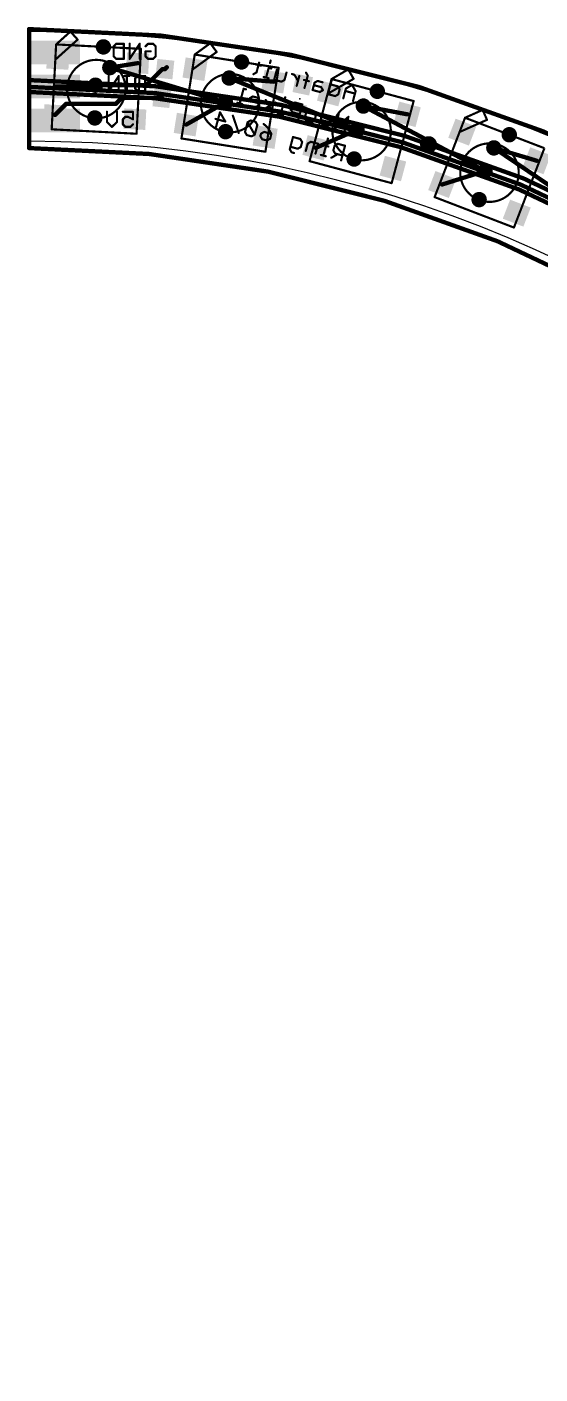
# Model space of a CAD drawing. Extents: x -0.1 to 79.1, y -0.1 to 79.1.
# Drawn here: x -0.1 to 30.1, y -0.1 to 79.1 of the extents above; entities that cross this region are included whole.
import ezdxf

# ---------------------------------------------------------------- set-up
doc = ezdxf.new("R2010")
doc.units = 0
for name, color, linetype in [('1', 12, 'CONTINUOUS'), ('16', 132, 'CONTINUOUS'), ('18', 110, 'CONTINUOUS'), ('20', 53, 'CONTINUOUS'), ('21', 40, 'CONTINUOUS'), ('22', 6, 'CONTINUOUS'), ('23', 53, 'CONTINUOUS'), ('24', 53, 'CONTINUOUS')]:
    doc.layers.add(name, color=color, linetype=linetype)

# ---------------------------------------------------------------- blocks, each defined once
blk = doc.blocks.new('RECT')
blk.add_solid([(-0.5, -0.5), (0.5, -0.5), (-0.5, 0.5), (0.5, 0.5)])
blk = doc.blocks.new('PIE')
at = {"const_width": 0.5}
blk.add_lwpolyline([(0, -0.25, 1), (0, 0.25, 1), (0, -0.25)], format="xyb", dxfattribs=at)
blk = doc.blocks.new('ROUNDV')
at = {"const_width": 0.5}
blk.add_lwpolyline([(0, -0.25, 1), (0, 0.25, 1), (0, -0.25)], format="xyb", dxfattribs=at)

msp = doc.modelspace()

# ---------------------------------------------------------------- linework, layer by layer
at = {"layer": '1', "const_width": 0.254}
for points in [[(0, 72), (0, 79)], [(6.3884, 76.9958), (4.7492, 76.7334)], [(8.1, 76.7565), (7.9888, 76.6453)], [(6.9, 75.7), (7.8453, 76.6453)], [(7.8453, 76.6453), (7.9888, 76.6453)], [(14.4017, 75.9063), (11.7704, 76.12)], [(0, 72), (0, 75.6)], [(3.9, 75.7), (6.9, 75.7)], [(1.5221, 73.9463), (2.1758, 74.6)], [(2.1758, 74.6), (5.1, 74.6)], [(5.1, 74.6), (5.4547, 74.9547)], [(5.4547, 74.9547), (7.8112, 74.9547)], [(11.5488, 74.687), (9.2433, 73.3821)], [(22.2571, 73.9851), (19.6626, 74.4727)], [(19.2925, 73.0707), (16.8632, 72.014)], [(29.8688, 71.2533), (27.3394, 72.0094)], [(26.8248, 70.6538), (24.2983, 69.8568)]]:
    msp.add_lwpolyline(points, dxfattribs=at)
at = {"layer": '1'}
for points, const_width in [([(0.0635, 79, 1), (-0.0635, 79)], 0.127), ([(79, 0, 0.4142), (0, 79)], 0.254), ([(0, 79.0635, 1), (0, 78.9365)], 0.127), ([(6.3984, 76.9331, 1), (6.3784, 77.0585)], 0.127), ([(8.1449, 76.7116, 1), (8.0551, 76.8014)], 0.127), ([(4.7392, 76.7961, 1), (4.7592, 76.6707)], 0.127), ([(7.8453, 76.7088, 1), (7.8453, 76.5818)], 0.127), ([(7.8902, 76.6004, 1), (7.8004, 76.6902)], 0.127), ([(7.9439, 76.6902, 1), (8.0337, 76.6004)], 0.127), ([(7.9888, 76.5818, 1), (7.9888, 76.7088)], 0.127), ([(11.7755, 76.1833, 1), (11.7653, 76.0567)], 0.127), ([(0.0635, 75.6, 1), (-0.0635, 75.6)], 0.127), ([(75.6, 0, 0.4142), (0, 75.6)], 0.254), ([(0, 75.6635, 1), (0, 75.5365)], 0.127), ([(3.9, 75.7635, 1), (3.9, 75.6365)], 0.127), ([(6.8551, 75.7449, 1), (6.9449, 75.6551)], 0.127), ([(6.9, 75.6365, 1), (6.9, 75.7635)], 0.127), ([(14.3965, 75.843, 1), (14.4068, 75.9696)], 0.127), ([(2.1758, 74.6635, 1), (2.1758, 74.5365)], 0.127), ([(2.2207, 74.5551, 1), (2.1309, 74.6449)], 0.127), ([(5.0551, 74.6449, 1), (5.1449, 74.5551)], 0.127), ([(5.1, 74.5365, 1), (5.1, 74.6635)], 0.127), ([(5.4547, 75.0182, 1), (5.4547, 74.8912)], 0.127), ([(5.4996, 74.9098, 1), (5.4098, 74.9996)], 0.127), ([(7.8112, 74.8912, 1), (7.8112, 75.0182)], 0.127), ([(11.5801, 74.6318, 1), (11.5175, 74.7423)], 0.127), ([(19.6744, 74.5351, 1), (19.6509, 74.4103)], 0.127), ([(1.4772, 73.9912, 1), (1.567, 73.9014)], 0.127), ([(22.2454, 73.9227, 1), (22.2689, 74.0475)], 0.127), ([(9.212, 73.4374, 1), (9.2746, 73.3269)], 0.127), ([(19.3178, 73.0125, 1), (19.2671, 73.1289)], 0.127), ([(72, 0, 0.4142), (0, 72)], 0.254), ([(0, 72.0635, 1), (0, 71.9365)], 0.127), ([(72, 0, 0.4142), (0, 72)], 0.254), ([(0, 72.0635, 1), (0, 71.9365)], 0.127), ([(16.8379, 72.0722, 1), (16.8885, 71.9557)], 0.127), ([(27.3576, 72.0702, 1), (27.3212, 71.9486)], 0.127), ([(-0.0635, 72, 1), (0.0635, 72)], 0.127), ([(-0.0635, 72, 1), (0.0635, 72)], 0.127), ([(29.8506, 71.1924, 1), (29.8869, 71.3141)], 0.127), ([(26.8439, 70.5933, 1), (26.8057, 70.7144)], 0.127), ([(24.2792, 69.9173, 1), (24.3174, 69.7962)], 0.127)]:
    msp.add_lwpolyline(points, format="xyb", dxfattribs=dict(at, const_width=const_width))
at = {"layer": '16'}
for points, const_width in [([(79, 0, 0.4142), (0, 79)], 0.254), ([(0, 79.0635, 1), (0, 78.9365)], 0.127), ([(0.0635, 79, 1), (-0.0635, 79)], 0.127), ([(76, 0, 0.4142), (0, 76)], 0.254), ([(0, 76.0635, 1), (0, 75.9365)], 0.127), ([(4.7675, 76.7942, 1), (4.7309, 76.6725)], 0.127), ([(11.7943, 76.1789, 1), (11.7465, 76.0612)], 0.127), ([(-0.0635, 76, 1), (0.0635, 76)], 0.127), ([(0.0635, 75.3, 1), (-0.0635, 75.3)], 0.127), ([(75.3, 0, 0.4142), (0, 75.3)], 0.254), ([(0, 75.3635, 1), (0, 75.2365)], 0.127), ([(1.5, 75.6885, 1), (1.5, 75.5615)], 0.127), ([(3.2278, 75.6884, 1), (3.2222, 75.5616)], 0.127), ([(3.225, 75.5615, 1), (3.225, 75.6885)], 0.127), ([(3.7551, 75.6449, 1), (3.8449, 75.5551)], 0.127), ([(3.7972, 75.5366, 1), (3.8028, 75.6634)], 0.127), ([(3.9449, 75.6551, 1), (3.8551, 75.7449)], 0.127), ([(11.5305, 74.6262, 1), (11.5671, 74.7478)], 0.127), ([(19.6925, 74.5287, 1), (19.6327, 74.4166)], 0.127), ([(19.2686, 73.0119, 1), (19.3163, 73.1296)], 0.127), ([(72, 0, 0.4142), (0, 72)], 0.254), ([(0, 72.0635, 1), (0, 71.9365)], 0.127), ([(27.375, 72.062, 1), (27.3039, 71.9568)], 0.127), ([(-0.0635, 72, 1), (0.0635, 72)], 0.127), ([(26.7949, 70.5978, 1), (26.8546, 70.7098)], 0.127)]:
    msp.add_lwpolyline(points, format="xyb", dxfattribs=dict(at, const_width=const_width))
at = {"layer": '16', "const_width": 0.254}
for points in [[(0, 79), (0, 76)], [(4.7492, 76.7334), (11.5488, 74.687)], [(11.7704, 76.12), (19.2925, 73.0707)], [(0, 72), (0, 75.3)], [(1.5, 75.625), (3.225, 75.625)], [(3.225, 75.625), (3.8, 75.6)], [(3.8, 75.6), (3.9, 75.7)], [(19.6626, 74.4727), (26.8248, 70.6538)], [(27.3394, 72.0094), (34.0631, 67.4628)]]:
    msp.add_lwpolyline(points, dxfattribs=at)
at = {"layer": '20'}
msp.add_line((0, 78.85), (0, 72.4), dxfattribs=at)
for radius in [78.85, 72.4]:
    msp.add_arc((0, 0), radius, 0, 90, dxfattribs=at)
at = {"layer": '21', "const_width": 0.127}
for points in [[(2.4303, 78.8555), (1.5895, 78.0985)], [(2.8561, 78.3826), (2.4303, 78.8555)], [(1.5424, 77.1997), (1.5895, 78.0985)], [(1.5424, 77.1997), (2.4883, 78.0514)], [(1.5895, 78.0985), (2.4883, 78.0514)], [(2.4883, 78.0514), (2.8561, 78.3826)], [(2.4883, 78.0514), (6.5827, 77.8368)], [(6.5827, 77.8368), (6.321, 72.8437)], [(10.6596, 78.1695), (9.7443, 77.5045)], [(10.6333, 77.3637), (11.0337, 77.6547)], [(11.0337, 77.6547), (10.6596, 78.1695)], [(1.3279, 73.1053), (1.5424, 77.1997)], [(9.6036, 76.6156), (9.7443, 77.5045)], [(9.6036, 76.6156), (10.6333, 77.3637)], [(9.7443, 77.5045), (10.6333, 77.3637)], [(10.6333, 77.3637), (14.6828, 76.7223)], [(8.9622, 72.5661), (9.6036, 76.6156)], [(14.6828, 76.7223), (13.9006, 71.7839)], [(17.5595, 75.192), (17.7924, 76.0614)], [(18.7722, 76.6271), (17.7924, 76.0614)], [(17.7924, 76.0614), (18.6617, 75.8284)], [(18.6617, 75.8284), (19.0904, 76.0759)], [(19.0904, 76.0759), (18.7722, 76.6271)], [(17.5595, 75.192), (18.6617, 75.8284)], [(18.6617, 75.8284), (22.622, 74.7673)], [(16.4983, 71.2317), (17.5595, 75.192)], [(22.622, 74.7673), (21.3279, 69.9376)], [(25.323, 72.9447), (25.6455, 73.7849)], [(26.6791, 74.2451), (25.6455, 73.7849)], [(25.6455, 73.7849), (26.4857, 73.4624)], [(26.4857, 73.4624), (26.9379, 73.6637)], [(26.9379, 73.6637), (26.6791, 74.2451)], [(6.321, 72.8437), (1.3279, 73.1053)], [(23.8537, 69.117), (25.323, 72.9447)], [(25.323, 72.9447), (26.4857, 73.4624)], [(26.4857, 73.4624), (30.3134, 71.993)], [(13.9006, 71.7839), (8.9622, 72.5661)], [(30.3134, 71.993), (28.5216, 67.3251)], [(21.3279, 69.9376), (16.4983, 71.2317)], [(28.5216, 67.3251), (23.8537, 69.117)]]:
    msp.add_lwpolyline(points, dxfattribs=at)
at = {"layer": '21'}
for points, const_width in [([(2.4539, 78.8768, 1), (2.4067, 78.8343)], 0.0635), ([(2.4516, 78.8319, 1), (2.4091, 78.8791)], 0.0635), ([(1.5683, 78.1221, 1), (1.6108, 78.0749)], 0.0635), ([(1.6212, 78.0968, 1), (1.5578, 78.1002)], 0.0635), ([(1.5912, 78.1302, 1), (1.5879, 78.0668)], 0.0635), ([(2.49, 78.0831, 1), (2.4866, 78.0197)], 0.0635), ([(2.4671, 78.075, 1), (2.5095, 78.0278)], 0.0635), ([(2.5095, 78.0278, 1), (2.4671, 78.075)], 0.0635), ([(2.4866, 78.0197, 1), (2.49, 78.0831)], 0.0635), ([(2.8325, 78.3613, 1), (2.8797, 78.4038)], 0.0635), ([(2.8774, 78.359, 1), (2.8349, 78.4062)], 0.0635), ([(6.6144, 77.8352, 1), (6.551, 77.8385)], 0.0635), ([(6.581, 77.8051, 1), (6.5843, 77.8685)], 0.0635), ([(10.6853, 78.1882, 1), (10.634, 78.1508)], 0.0635), ([(10.6783, 78.1438, 1), (10.641, 78.1952)], 0.0635), ([(11.008, 77.636, 1), (11.0594, 77.6733)], 0.0635), ([(11.0524, 77.629, 1), (11.015, 77.6803)], 0.0635), ([(1.5212, 77.2233, 1), (1.5637, 77.1761)], 0.0635), ([(1.5107, 77.2014, 1), (1.5741, 77.1981)], 0.0635), ([(1.5741, 77.1981, 1), (1.5107, 77.2014)], 0.0635), ([(3.9553, 73.7506, 1), (3.9553, 77.1915, 1), (3.9553, 73.7506)], 0.127), ([(9.7493, 77.5359, 1), (9.7394, 77.4731)], 0.0635), ([(9.7257, 77.5302, 1), (9.763, 77.4788)], 0.0635), ([(9.7757, 77.4995, 1), (9.713, 77.5095)], 0.0635), ([(10.6146, 77.3894, 1), (10.6519, 77.338)], 0.0635), ([(10.6382, 77.3951, 1), (10.6283, 77.3324)], 0.0635), ([(10.6519, 77.338, 1), (10.6146, 77.3894)], 0.0635), ([(10.6283, 77.3324, 1), (10.6382, 77.3951)], 0.0635), ([(9.5849, 76.6413, 1), (9.6222, 76.5899)], 0.0635), ([(9.5722, 76.6206, 1), (9.6349, 76.6106)], 0.0635), ([(9.6349, 76.6106, 1), (9.5722, 76.6206)], 0.0635), ([(11.8225, 72.9237, 1), (11.8225, 76.3647, 1), (11.8225, 72.9237)], 0.127), ([(14.7141, 76.7174, 1), (14.6514, 76.7273)], 0.0635), ([(14.6778, 76.691, 1), (14.6878, 76.7537)], 0.0635), ([(17.8006, 76.092, 1), (17.7842, 76.0307)], 0.0635), ([(17.7765, 76.0889, 1), (17.8083, 76.0339)], 0.0635), ([(17.8231, 76.0532, 1), (17.7617, 76.0696)], 0.0635), ([(18.7997, 76.6429, 1), (18.7447, 76.6112)], 0.0635), ([(18.7881, 76.5996, 1), (18.7563, 76.6546)], 0.0635), ([(19.0629, 76.06, 1), (19.1179, 76.0918)], 0.0635), ([(19.1063, 76.0484, 1), (19.0745, 76.1034)], 0.0635), ([(18.6699, 75.8591, 1), (18.6535, 75.7978)], 0.0635), ([(18.6459, 75.8559, 1), (18.6776, 75.8009)], 0.0635), ([(18.6776, 75.8009, 1), (18.6459, 75.8559)], 0.0635), ([(18.6535, 75.7978, 1), (18.6699, 75.8591)], 0.0635), ([(17.5436, 75.2195, 1), (17.5753, 75.1645)], 0.0635), ([(17.5288, 75.2003, 1), (17.5901, 75.1838)], 0.0635), ([(17.5901, 75.1838, 1), (17.5288, 75.2003)], 0.0635), ([(19.5602, 71.279, 1), (19.5602, 74.72, 1), (19.5602, 71.279)], 0.127), ([(22.6527, 74.7591, 1), (22.5914, 74.7755)], 0.0635), ([(22.6138, 74.7366, 1), (22.6302, 74.7979)], 0.0635), ([(25.6569, 73.8145, 1), (25.6341, 73.7552)], 0.0635), ([(25.6326, 73.8139, 1), (25.6584, 73.7559)], 0.0635), ([(25.6751, 73.7735, 1), (25.6159, 73.7963)], 0.0635), ([(26.7081, 74.258, 1), (26.6501, 74.2321)], 0.0635), ([(26.692, 74.2161, 1), (26.6661, 74.2741)], 0.0635), ([(26.9089, 73.6508, 1), (26.9669, 73.6766)], 0.0635), ([(26.9508, 73.6347, 1), (26.925, 73.6927)], 0.0635), ([(1.3295, 73.1371, 1), (1.3262, 73.0736)], 0.0635), ([(1.2961, 73.107, 1), (1.3596, 73.1037)], 0.0635), ([(25.3101, 72.9737, 1), (25.3359, 72.9157)], 0.0635), ([(25.2933, 72.956, 1), (25.3526, 72.9333)], 0.0635), ([(25.3526, 72.9333, 1), (25.2933, 72.956)], 0.0635), ([(26.4971, 73.492, 1), (26.4743, 73.4327)], 0.0635), ([(26.4728, 73.4914, 1), (26.4986, 73.4334)], 0.0635), ([(26.4986, 73.4334, 1), (26.4728, 73.4914)], 0.0635), ([(26.4743, 73.4327, 1), (26.4971, 73.492)], 0.0635), ([(6.2893, 72.8453, 1), (6.3527, 72.842)], 0.0635), ([(6.3193, 72.812, 1), (6.3227, 72.8754)], 0.0635), ([(8.9671, 72.5974, 1), (8.9572, 72.5347)], 0.0635), ([(8.9308, 72.571, 1), (8.9935, 72.5611)], 0.0635), ([(27.0835, 68.8346, 1), (27.0835, 72.2755, 1), (27.0835, 68.8346)], 0.127), ([(13.8693, 71.7889, 1), (13.932, 71.7789)], 0.0635), ([(13.8956, 71.7525, 1), (13.9056, 71.8152)], 0.0635), ([(16.5065, 71.2624, 1), (16.4901, 71.2011)], 0.0635), ([(16.4676, 71.24, 1), (16.529, 71.2235)], 0.0635), ([(21.2973, 69.9459, 1), (21.3586, 69.9294)], 0.0635), ([(21.3197, 69.907, 1), (21.3361, 69.9683)], 0.0635), ([(23.824, 69.1284, 1), (23.8833, 69.1056)], 0.0635), ([(23.865, 69.1466, 1), (23.8423, 69.0873)], 0.0635), ([(28.4919, 67.3365, 1), (28.5512, 67.3138)], 0.0635), ([(28.5102, 67.2955, 1), (28.5329, 67.3548)], 0.0635)]:
    msp.add_lwpolyline(points, format="xyb", dxfattribs=dict(at, const_width=const_width))
at = {"layer": '22', "const_width": 0.127}
for points in [[(4.9788, 77.989), (5.1271, 78.1373)], [(4.9788, 77.3958), (4.9788, 77.989)], [(5.1271, 78.1373), (5.572, 78.1373)], [(5.572, 78.1373), (5.572, 77.2475)], [(6.5075, 78.1373), (5.9144, 77.2475)], [(5.9144, 77.2475), (5.9144, 78.1373)], [(6.5075, 77.2475), (6.5075, 78.1373)], [(6.8499, 77.989), (6.9982, 78.1373)], [(6.8499, 77.3958), (6.8499, 77.6924)], [(6.8499, 77.6924), (7.1465, 77.6924)], [(6.9982, 78.1373), (7.2948, 78.1373)], [(7.2948, 78.1373), (7.4431, 77.989)], [(7.4431, 77.989), (7.4431, 77.3958)], [(5.1271, 77.2475), (4.9788, 77.3958)], [(5.572, 77.2475), (5.1271, 77.2475)], [(6.9982, 77.2475), (6.8499, 77.3958)], [(7.2948, 77.2475), (6.9982, 77.2475)], [(7.4431, 77.3958), (7.2948, 77.2475)], [(13.6362, 76.8439), (13.3497, 76.9206)], [(13.5313, 77.0255), (13.3778, 76.4525)], [(14.2105, 77.1505), (14.1721, 77.0073)], [(5.272, 76.2373), (4.6789, 75.3475)], [(4.6789, 75.3475), (4.6789, 76.2373)], [(5.272, 75.3475), (5.272, 76.2373)], [(5.8957, 76.2373), (5.5991, 76.2373)], [(5.7474, 75.3475), (5.7474, 76.2373)], [(6.238, 76.089), (6.3863, 76.2373)], [(6.238, 75.4958), (6.238, 76.089)], [(6.3863, 76.2373), (6.8312, 76.2373)], [(6.8312, 76.2373), (6.8312, 75.3475)], [(13.3778, 76.4525), (13.1962, 76.3477)], [(14.0851, 76.1095), (13.7986, 76.1862)], [(14.0954, 76.7208), (13.9418, 76.1479)], [(14.2386, 76.6824), (14.0954, 76.7208)], [(14.4158, 76.0209), (14.5693, 76.5938)], [(14.8455, 75.9057), (14.4158, 76.0209)], [(15.1423, 76.4403), (15.0271, 76.0106)], [(15.6088, 76.3153), (15.4656, 76.3537)], [(15.8185, 75.952), (15.6088, 76.3153)], [(15.7418, 75.6656), (15.8953, 76.2385)], [(16.2009, 75.5425), (16.3928, 76.2587)], [(16.3928, 76.2587), (16.288, 76.4404)], [(17.8088, 76.0329), (17.5785, 75.1734)], [(5.8957, 75.3475), (5.5991, 75.3475)], [(6.3863, 75.3475), (6.238, 75.4958)], [(6.8312, 75.3475), (6.3863, 75.3475)], [(12.6179, 75.4898), (12.3876, 74.6303)], [(12.7611, 75.4514), (12.6179, 75.4898)], [(15.0271, 76.0106), (14.8455, 75.9057)], [(16.4593, 75.9339), (16.1728, 76.0106)], [(16.79, 75.8453), (16.6749, 75.4155)], [(16.6749, 75.4155), (17.1046, 75.3004)], [(17.1813, 75.5869), (16.7516, 75.702)], [(16.9716, 75.9501), (16.79, 75.8453)], [(17.2581, 75.8734), (16.9716, 75.9501)], [(17.1046, 75.3004), (17.2862, 75.4053)], [(17.2862, 75.4053), (17.1813, 75.5869)], [(18.1618, 75.6312), (17.732, 75.7464)], [(18.2666, 75.4496), (18.1618, 75.6312)], [(18.1898, 75.1631), (18.2666, 75.4496)], [(18.6357, 75.5042), (18.4821, 74.9313)], [(19.1702, 75.2075), (18.5973, 75.361)], [(18.9989, 75.714), (18.6357, 75.5042)], [(19.2086, 75.3507), (18.9989, 75.714)], [(19.0551, 74.7778), (19.2086, 75.3507)], [(12.5308, 74.592), (12.2444, 74.6687)], [(12.9767, 74.9331), (12.9383, 74.7898)], [(12.9383, 74.7898), (13.5112, 74.6363)], [(13.1583, 75.0379), (12.9767, 74.9331)], [(13.0048, 74.465), (13.2912, 74.3882)], [(13.4448, 74.9612), (13.1583, 75.0379)], [(13.2912, 74.3882), (13.4729, 74.4931)], [(13.5496, 74.7795), (13.4448, 74.9612)], [(13.4729, 74.4931), (13.5496, 74.7795)], [(14.4916, 74.6807), (13.7652, 74.2612)], [(14.3381, 74.1077), (13.9187, 74.8342)], [(14.9508, 74.5576), (14.7973, 73.9847)], [(15.0941, 74.5192), (14.9508, 74.5576)], [(15.066, 74.9873), (15.0276, 74.8441)], [(15.4631, 74.5739), (15.3864, 74.2874)], [(15.6448, 74.6787), (15.4631, 74.5739)], [(16.0745, 74.5636), (15.6448, 74.6787)], [(15.8442, 73.7042), (16.0745, 74.5636)], [(17.5785, 75.1734), (18.0082, 75.0583)], [(18.0082, 75.0583), (18.1898, 75.1631)], [(4.5788, 73.5441), (4.5788, 74.1373)], [(5.172, 74.1373), (5.172, 73.5441)], [(5.5144, 74.1373), (6.1075, 74.1373)], [(5.6627, 73.8407), (5.5144, 73.6924)], [(5.5144, 73.6924), (5.5144, 73.3958)], [(5.811, 73.8407), (5.6627, 73.8407)], [(6.1075, 73.6924), (5.811, 73.8407)], [(6.1075, 74.1373), (6.1075, 73.6924)], [(11.5423, 73.5638), (10.9694, 73.7173)], [(10.9975, 73.2492), (11.2278, 74.1087)], [(11.2278, 74.1087), (11.5423, 73.5638)], [(12.3308, 72.892), (11.9882, 73.9049)], [(14.9405, 73.9463), (14.6541, 74.023)], [(15.3864, 74.2874), (15.4912, 74.1058)], [(15.4912, 74.1058), (15.9209, 73.9906)], [(16.2132, 73.7588), (16.29, 74.0453)], [(16.3181, 73.5772), (16.2132, 73.7588)], [(16.29, 74.0453), (16.4716, 74.1501)], [(16.4716, 74.1501), (16.7581, 74.0734)], [(16.7581, 74.0734), (16.863, 73.8917)], [(16.863, 73.8917), (16.7862, 73.6053)], [(17.1936, 73.8031), (17.1553, 73.6599)], [(17.1553, 73.6599), (17.7282, 73.5064)], [(17.3753, 73.908), (17.1936, 73.8031)], [(17.6618, 73.8312), (17.3753, 73.908)], [(17.7666, 73.6496), (17.6618, 73.8312)], [(17.6898, 73.3631), (17.7666, 73.6496)], [(17.9821, 73.1313), (18.2124, 73.9907)], [(18.7854, 73.8372), (17.9821, 73.1313)], [(18.5551, 72.9778), (18.7854, 73.8372)], [(4.8754, 73.2475), (4.5788, 73.5441)], [(5.172, 73.5441), (4.8754, 73.2475)], [(5.5144, 73.3958), (5.6627, 73.2475)], [(5.6627, 73.2475), (5.9592, 73.2475)], [(5.9592, 73.2475), (6.1075, 73.3958)], [(12.8534, 73.5196), (12.6999, 72.9466)], [(12.6999, 72.9466), (12.8048, 72.765)], [(13.035, 73.6244), (12.8534, 73.5196)], [(13.2729, 72.7931), (12.8534, 73.5196)], [(13.3215, 73.5477), (13.035, 73.6244)], [(13.2729, 72.7931), (13.4264, 73.366)], [(13.4264, 73.366), (13.3215, 73.5477)], [(13.6419, 72.8477), (13.8235, 72.9526)], [(13.7954, 73.4207), (14.0435, 73.2007)], [(13.8235, 72.9526), (14.2533, 72.8374)], [(14.0435, 73.2007), (14.2533, 72.8374)], [(16.6046, 73.5004), (16.3181, 73.5772)], [(16.7862, 73.6053), (16.6046, 73.5004)], [(17.2217, 73.335), (17.5082, 73.2583)], [(17.5082, 73.2583), (17.6898, 73.3631)], [(12.8048, 72.765), (13.0912, 72.6882)], [(13.0912, 72.6882), (13.2729, 72.7931)], [(13.6035, 72.7045), (13.6419, 72.8477)], [(13.7084, 72.5228), (13.6035, 72.7045)], [(13.9949, 72.4461), (13.7084, 72.5228)], [(14.1765, 72.5509), (13.9949, 72.4461)], [(14.2533, 72.8374), (14.1765, 72.5509)], [(15.3341, 71.9337), (15.526, 72.6499)], [(15.8022, 71.9618), (15.3724, 72.077)], [(15.526, 72.6499), (15.9557, 72.5348)], [(15.9838, 72.0667), (15.8022, 71.9618)], [(15.9557, 72.5348), (16.0605, 72.3532)], [(16.0605, 72.3532), (15.9838, 72.0667)], [(16.3912, 72.2646), (16.2761, 71.8348)], [(16.5728, 72.3694), (16.3912, 72.2646)], [(17.0026, 72.2543), (16.5728, 72.3694)], [(16.849, 71.6813), (17.0026, 72.2543)], [(17.4618, 72.1312), (17.3082, 71.5583)], [(17.605, 72.0929), (17.4618, 72.1312)], [(17.5769, 72.561), (17.5385, 72.4177)], [(17.9741, 72.1475), (17.8973, 71.861)], [(18.1557, 72.2524), (17.9741, 72.1475)], [(18.5854, 72.1372), (18.1557, 72.2524)], [(18.3551, 71.2778), (18.5854, 72.1372)], [(15.4389, 71.7521), (15.3341, 71.9337)], [(15.5822, 71.7137), (15.4389, 71.7521)], [(17.4515, 71.5199), (17.165, 71.5967)], [(18.1454, 71.641), (17.7821, 71.4313)], [(17.8973, 71.861), (18.0021, 71.6794)], [(18.0021, 71.6794), (18.4319, 71.5642)]]:
    msp.add_lwpolyline(points, dxfattribs=at)
at = {"layer": '22', "const_width": 0.0635}
for points in [[(5.0106, 77.989, 1), (4.9471, 77.989)], [(4.9564, 78.0114, 1), (5.0013, 77.9665)], [(5.1271, 78.169, 1), (5.1271, 78.1055)], [(5.1496, 78.1148, 1), (5.1047, 78.1597)], [(5.6038, 78.1373, 1), (5.5403, 78.1373)], [(5.572, 78.1055, 1), (5.572, 78.169)], [(5.9461, 78.1373, 1), (5.8826, 78.1373)], [(6.5393, 78.1373, 1), (6.4758, 78.1373)], [(6.534, 78.1196, 1), (6.4811, 78.1549)], [(6.8274, 78.0114, 1), (6.8723, 77.9665)], [(6.8816, 77.6924, 1), (6.8181, 77.6924)], [(6.8499, 77.7241, 1), (6.8499, 77.6606)], [(6.9982, 78.169, 1), (6.9982, 78.1055)], [(7.0206, 78.1148, 1), (6.9757, 78.1597)], [(7.1465, 77.6606, 1), (7.1465, 77.7241)], [(7.3172, 78.1597, 1), (7.2723, 78.1148)], [(7.2948, 78.1055, 1), (7.2948, 78.169)], [(7.4748, 77.989, 1), (7.4113, 77.989)], [(7.4206, 77.9665, 1), (7.4655, 78.0114)], [(4.9471, 77.3958, 1), (5.0106, 77.3958)], [(5.0013, 77.4182, 1), (4.9564, 77.3733)], [(5.1271, 77.2793, 1), (5.1271, 77.2157)], [(5.1047, 77.225, 1), (5.1496, 77.27)], [(5.5403, 77.2475, 1), (5.6038, 77.2475)], [(5.572, 77.2157, 1), (5.572, 77.2793)], [(5.8879, 77.2651, 1), (5.9408, 77.2299)], [(5.8826, 77.2475, 1), (5.9461, 77.2475)], [(6.4758, 77.2475, 1), (6.5393, 77.2475)], [(6.8723, 77.4182, 1), (6.8274, 77.3733)], [(6.8181, 77.3958, 1), (6.8816, 77.3958)], [(6.9982, 77.2793, 1), (6.9982, 77.2157)], [(6.9757, 77.225, 1), (7.0206, 77.27)], [(7.2723, 77.27, 1), (7.3172, 77.225)], [(7.2948, 77.2157, 1), (7.2948, 77.2793)], [(7.4113, 77.3958, 1), (7.4748, 77.3958)], [(7.4655, 77.3733, 1), (7.4206, 77.4182)], [(13.3579, 76.9513, 1), (13.3415, 76.8899)], [(13.562, 77.0173, 1), (13.5007, 77.0337)], [(13.628, 76.8132, 1), (13.6444, 76.8745)], [(14.1415, 77.0155, 1), (14.2028, 76.9991)], [(14.2412, 77.1423, 1), (14.1798, 77.1588)], [(4.7106, 76.2373, 1), (4.6471, 76.2373)], [(5.3038, 76.2373, 1), (5.2403, 76.2373)], [(5.2984, 76.2196, 1), (5.2456, 76.2549)], [(5.5991, 76.269, 1), (5.5991, 76.2055)], [(5.7792, 76.2373, 1), (5.7157, 76.2373)], [(5.8957, 76.2055, 1), (5.8957, 76.269)], [(6.2698, 76.089, 1), (6.2063, 76.089)], [(6.2156, 76.1114, 1), (6.2605, 76.0665)], [(6.3863, 76.269, 1), (6.3863, 76.2055)], [(6.4088, 76.2148, 1), (6.3639, 76.2597)], [(6.863, 76.2373, 1), (6.7995, 76.2373)], [(6.8312, 76.2055, 1), (6.8312, 76.269)], [(13.1803, 76.3751, 1), (13.2121, 76.3202)], [(13.3471, 76.4607, 1), (13.4085, 76.4443)], [(13.3937, 76.425, 1), (13.3619, 76.48)], [(13.8068, 76.2169, 1), (13.7904, 76.1556)], [(13.9112, 76.1561, 1), (13.9725, 76.1396)], [(14.1036, 76.7515, 1), (14.0872, 76.6901)], [(14.126, 76.7126, 1), (14.0647, 76.729)], [(14.0769, 76.0788, 1), (14.0933, 76.1401)], [(14.2304, 76.6518, 1), (14.2468, 76.7131)], [(14.424, 76.0515, 1), (14.4075, 75.9902)], [(14.6, 76.5856, 1), (14.5386, 76.602)], [(15.1729, 76.4321, 1), (15.1116, 76.4485)], [(15.4738, 76.3843, 1), (15.4573, 76.323)], [(15.6363, 76.3312, 1), (15.5813, 76.2994)], [(15.6006, 76.2846, 1), (15.617, 76.346)], [(15.9259, 76.2303, 1), (15.8646, 76.2467)], [(16.3155, 76.4562, 1), (16.2605, 76.4245)], [(16.4235, 76.2505, 1), (16.3622, 76.2669)], [(16.3654, 76.2429, 1), (16.4203, 76.2746)], [(17.8395, 76.0246, 1), (17.7781, 76.0411)], [(4.6524, 75.3651, 1), (4.7053, 75.3299)], [(4.6471, 75.3475, 1), (4.7106, 75.3475)], [(5.2403, 75.3475, 1), (5.3038, 75.3475)], [(5.5991, 75.3792, 1), (5.5991, 75.3157)], [(5.7157, 75.3475, 1), (5.7792, 75.3475)], [(5.8957, 75.3157, 1), (5.8957, 75.3792)], [(6.2063, 75.4958, 1), (6.2698, 75.4958)], [(6.2605, 75.5182, 1), (6.2156, 75.4733)], [(6.3863, 75.3792, 1), (6.3863, 75.3157)], [(6.3639, 75.325, 1), (6.4088, 75.37)], [(6.7995, 75.3475, 1), (6.863, 75.3475)], [(6.8312, 75.3157, 1), (6.8312, 75.3792)], [(12.6261, 75.5204, 1), (12.6097, 75.4591)], [(12.6486, 75.4816, 1), (12.5872, 75.498)], [(12.7529, 75.4207, 1), (12.7693, 75.4821)], [(14.3851, 76.0291, 1), (14.4464, 76.0126)], [(14.8296, 75.9332, 1), (14.8614, 75.8782)], [(14.8373, 75.8751, 1), (14.8537, 75.9364)], [(14.9964, 76.0188, 1), (15.0578, 76.0024)], [(15.043, 75.9831, 1), (15.0112, 76.0381)], [(15.7111, 75.6738, 1), (15.7724, 75.6574)], [(15.791, 75.9362, 1), (15.846, 75.9679)], [(16.1811, 76.0413, 1), (16.1646, 75.98)], [(16.1703, 75.5507, 1), (16.2316, 75.5343)], [(16.4511, 75.9032, 1), (16.4675, 75.9645)], [(16.6831, 75.4462, 1), (16.6666, 75.3849)], [(16.6442, 75.4238, 1), (16.7055, 75.4073)], [(16.7598, 75.7327, 1), (16.7434, 75.6714)], [(16.7741, 75.8728, 1), (16.8059, 75.8178)], [(16.8207, 75.837, 1), (16.7593, 75.8535)], [(16.9798, 75.9808, 1), (16.9634, 75.9195)], [(16.9875, 75.9226, 1), (16.9558, 75.9776)], [(17.0887, 75.3279, 1), (17.1205, 75.2729)], [(17.0964, 75.2697, 1), (17.1128, 75.3311)], [(17.2088, 75.6028, 1), (17.1539, 75.571)], [(17.1731, 75.5562, 1), (17.1896, 75.6175)], [(17.2499, 75.8427, 1), (17.2663, 75.904)], [(17.2587, 75.3894, 1), (17.3137, 75.4211)], [(17.3021, 75.3778, 1), (17.2703, 75.4328)], [(17.7402, 75.777, 1), (17.7238, 75.7157)], [(18.1892, 75.6471, 1), (18.1343, 75.6154)], [(18.1535, 75.6006, 1), (18.17, 75.6619)], [(18.2973, 75.4414, 1), (18.2359, 75.4578)], [(18.2391, 75.4337, 1), (18.2941, 75.4655)], [(18.6055, 75.3917, 1), (18.5891, 75.3303)], [(18.6198, 75.5317, 1), (18.6515, 75.4768)], [(18.6663, 75.496, 1), (18.605, 75.5125)], [(19.0264, 75.7298, 1), (18.9714, 75.6981)], [(19.0148, 75.6865, 1), (18.983, 75.7415)], [(19.2393, 75.3425, 1), (19.178, 75.3589)], [(19.1811, 75.3349, 1), (19.2361, 75.3666)], [(12.2526, 74.6994, 1), (12.2361, 74.638)], [(12.3569, 74.6386, 1), (12.4183, 74.6221)], [(12.5226, 74.5613, 1), (12.5391, 74.6226)], [(12.9465, 74.8205, 1), (12.9301, 74.7592)], [(12.9076, 74.798, 1), (12.9689, 74.7816)], [(12.9608, 74.9606, 1), (12.9925, 74.9056)], [(13.0073, 74.9249, 1), (12.946, 74.9413)], [(13.013, 74.4956, 1), (12.9965, 74.4343)], [(13.1665, 75.0686, 1), (13.1501, 75.0073)], [(13.1742, 75.0104, 1), (13.1424, 75.0654)], [(13.4723, 74.977, 1), (13.4173, 74.9453)], [(13.4365, 74.9305, 1), (13.453, 74.9918)], [(13.4422, 74.5013, 1), (13.5035, 74.4848)], [(13.4887, 74.4656, 1), (13.457, 74.5206)], [(13.503, 74.6056, 1), (13.5195, 74.667)], [(13.5803, 74.7713, 1), (13.519, 74.7878)], [(13.5221, 74.7637, 1), (13.5771, 74.7954)], [(13.9462, 74.8501, 1), (13.8912, 74.8183)], [(14.5075, 74.6532, 1), (14.4758, 74.7082)], [(14.959, 74.5883, 1), (14.9426, 74.527)], [(14.9815, 74.5494, 1), (14.9202, 74.5658)], [(14.9969, 74.8523, 1), (15.0583, 74.8359)], [(15.0966, 74.9791, 1), (15.0353, 74.9956)], [(15.0858, 74.4886, 1), (15.1023, 74.5499)], [(15.4473, 74.6014, 1), (15.479, 74.5464)], [(15.4938, 74.5657, 1), (15.4325, 74.5821)], [(15.653, 74.7094, 1), (15.6365, 74.6481)], [(15.6606, 74.6512, 1), (15.6289, 74.7062)], [(16.1051, 74.5554, 1), (16.0438, 74.5718)], [(16.0663, 74.5329, 1), (16.0827, 74.5943)], [(17.5867, 75.2041, 1), (17.5703, 75.1428)], [(17.5478, 75.1816, 1), (17.6092, 75.1652)], [(17.9923, 75.0858, 1), (18.0241, 75.0308)], [(18, 75.0276, 1), (18.0164, 75.0889)], [(18.1592, 75.1714, 1), (18.2205, 75.1549)], [(18.2057, 75.1356, 1), (18.174, 75.1906)], [(18.4515, 74.9395, 1), (18.5128, 74.9231)], [(19.0244, 74.786, 1), (19.0858, 74.7696)], [(19.162, 75.1768, 1), (19.1785, 75.2382)], [(4.6106, 74.1373, 1), (4.5471, 74.1373)], [(5.2038, 74.1373, 1), (5.1403, 74.1373)], [(5.5461, 73.6924, 1), (5.4826, 73.6924)], [(5.5144, 74.169, 1), (5.5144, 74.1055)], [(5.4919, 73.7148, 1), (5.5368, 73.6699)], [(5.6627, 73.8724, 1), (5.6627, 73.8089)], [(5.6851, 73.8182, 1), (5.6402, 73.8631)], [(5.8252, 73.8691, 1), (5.7968, 73.8123)], [(5.811, 73.8089, 1), (5.811, 73.8724)], [(6.1393, 74.1373, 1), (6.0758, 74.1373)], [(6.0758, 73.6924, 1), (6.1393, 73.6924)], [(6.0933, 73.664, 1), (6.1217, 73.7208)], [(6.1075, 74.1055, 1), (6.1075, 74.169)], [(10.9776, 73.748, 1), (10.9612, 73.6867)], [(11.2553, 74.1245, 1), (11.2003, 74.0928)], [(11.2584, 74.1005, 1), (11.1971, 74.1169)], [(12.0182, 73.9151, 1), (11.9581, 73.8947)], [(13.2754, 74.4157, 1), (13.3071, 74.3607)], [(13.283, 74.3575, 1), (13.2995, 74.4189)], [(13.7493, 74.2887, 1), (13.781, 74.2337)], [(14.3106, 74.0918, 1), (14.3656, 74.1236)], [(14.6623, 74.0537, 1), (14.6458, 73.9924)], [(14.7666, 73.9929, 1), (14.828, 73.9764)], [(14.9323, 73.9156, 1), (14.9488, 73.9769)], [(15.4139, 74.3033, 1), (15.3589, 74.2715)], [(15.3557, 74.2956, 1), (15.417, 74.2792)], [(15.4994, 74.1364, 1), (15.483, 74.0751)], [(15.4637, 74.0899, 1), (15.5187, 74.1216)], [(15.8135, 73.7124, 1), (15.8748, 73.6959)], [(15.9127, 73.96, 1), (15.9292, 74.0213)], [(16.2407, 73.7747, 1), (16.1857, 73.7429)], [(16.1826, 73.767, 1), (16.2439, 73.7506)], [(16.2741, 74.0728, 1), (16.3059, 74.0178)], [(16.3207, 74.037, 1), (16.2593, 74.0535)], [(16.4798, 74.1808, 1), (16.4634, 74.1195)], [(16.4875, 74.1226, 1), (16.4558, 74.1776)], [(16.7856, 74.0892, 1), (16.7306, 74.0575)], [(16.7499, 74.0427, 1), (16.7663, 74.104)], [(16.8936, 73.8835, 1), (16.8323, 73.9)], [(16.8355, 73.8759, 1), (16.8905, 73.9076)], [(17.1635, 73.6906, 1), (17.147, 73.6292)], [(17.1778, 73.8306, 1), (17.2095, 73.7756)], [(17.2243, 73.7949, 1), (17.163, 73.8114)], [(17.3835, 73.9387, 1), (17.3671, 73.8773)], [(17.3911, 73.8805, 1), (17.3594, 73.9355)], [(17.6892, 73.8471, 1), (17.6343, 73.8154)], [(17.6535, 73.8006, 1), (17.67, 73.8619)], [(17.7973, 73.6414, 1), (17.7359, 73.6578)], [(18.2431, 73.9825, 1), (18.1818, 73.999)], [(18.8161, 73.829, 1), (18.7547, 73.8454)], [(18.8063, 73.8134, 1), (18.7644, 73.8611)], [(4.6013, 73.5665, 1), (4.5564, 73.5216)], [(4.5471, 73.5441, 1), (4.6106, 73.5441)], [(4.853, 73.27, 1), (4.8979, 73.225)], [(4.853, 73.225, 1), (4.8979, 73.27)], [(5.1403, 73.5441, 1), (5.2038, 73.5441)], [(5.1945, 73.5216, 1), (5.1496, 73.5665)], [(5.4826, 73.3958, 1), (5.5461, 73.3958)], [(5.5368, 73.4182, 1), (5.4919, 73.3733)], [(5.6627, 73.2793, 1), (5.6627, 73.2157)], [(5.6402, 73.225, 1), (5.6851, 73.27)], [(5.9368, 73.27, 1), (5.9817, 73.225)], [(5.9592, 73.2157, 1), (5.9592, 73.2793)], [(6.13, 73.3733, 1), (6.0851, 73.4182)], [(10.9668, 73.2574, 1), (11.0281, 73.241)], [(11.5148, 73.5479, 1), (11.5698, 73.5797)], [(11.5341, 73.5331, 1), (11.5506, 73.5945)], [(12.3008, 72.8818, 1), (12.3609, 72.9021)], [(12.7274, 72.9625, 1), (12.6724, 72.9307)], [(12.6692, 72.9548, 1), (12.7306, 72.9384)], [(12.8809, 73.5354, 1), (12.8259, 73.5037)], [(12.8375, 73.547, 1), (12.8693, 73.4921)], [(12.8841, 73.5113, 1), (12.8228, 73.5278)], [(13.0433, 73.6551, 1), (13.0268, 73.5937)], [(13.0509, 73.5969, 1), (13.0192, 73.6519)], [(13.349, 73.5635, 1), (13.294, 73.5318)], [(13.3133, 73.517, 1), (13.3297, 73.5783)], [(13.457, 73.3578, 1), (13.3957, 73.3742)], [(13.3989, 73.3502, 1), (13.4539, 73.3819)], [(13.8165, 73.4444, 1), (13.7744, 73.3969)], [(13.8318, 72.9832, 1), (13.8153, 72.9219)], [(13.8394, 72.9251, 1), (13.8077, 72.9801)], [(14.071, 73.2165, 1), (14.016, 73.1848)], [(14.0225, 73.1769, 1), (14.0646, 73.2244)], [(16.3263, 73.6078, 1), (16.3099, 73.5465)], [(16.2906, 73.5613, 1), (16.3456, 73.593)], [(16.5887, 73.5279, 1), (16.6205, 73.4729)], [(16.5964, 73.4697, 1), (16.6128, 73.5311)], [(16.7555, 73.6135, 1), (16.8169, 73.597)], [(16.8021, 73.5778, 1), (16.7703, 73.6328)], [(17.1246, 73.6681, 1), (17.1859, 73.6517)], [(17.23, 73.3657, 1), (17.2135, 73.3044)], [(17.4923, 73.2858, 1), (17.5241, 73.2308)], [(17.5, 73.2276, 1), (17.5164, 73.2889)], [(17.6592, 73.3714, 1), (17.7205, 73.3549)], [(17.7057, 73.3356, 1), (17.674, 73.3906)], [(17.72, 73.4757, 1), (17.7364, 73.537)], [(17.7391, 73.6337, 1), (17.7941, 73.6655)], [(17.9612, 73.1551, 1), (18.0031, 73.1074)], [(17.9515, 73.1395, 1), (18.0128, 73.1231)], [(18.5244, 72.986, 1), (18.5858, 72.9696)], [(12.813, 72.7956, 1), (12.7965, 72.7343)], [(12.7773, 72.7491, 1), (12.8323, 72.7808)], [(13.0754, 72.7157, 1), (13.1071, 72.6607)], [(13.083, 72.6575, 1), (13.0995, 72.7189)], [(13.2422, 72.8013, 1), (13.3035, 72.7848)], [(13.2454, 72.7772, 1), (13.3004, 72.8089)], [(13.2887, 72.7656, 1), (13.257, 72.8206)], [(13.631, 72.7203, 1), (13.576, 72.6886)], [(13.5729, 72.7127, 1), (13.6342, 72.6962)], [(13.626, 72.8752, 1), (13.6578, 72.8202)], [(13.6726, 72.8395, 1), (13.6113, 72.8559)], [(13.7166, 72.5535, 1), (13.7002, 72.4922)], [(13.6809, 72.507, 1), (13.7359, 72.5387)], [(13.979, 72.4736, 1), (14.0108, 72.4186)], [(13.9867, 72.4154, 1), (14.0031, 72.4767)], [(14.1458, 72.5592, 1), (14.2072, 72.5427)], [(14.1924, 72.5234, 1), (14.1606, 72.5784)], [(14.2839, 72.8292, 1), (14.2226, 72.8456)], [(14.2258, 72.8215, 1), (14.2808, 72.8533)], [(14.245, 72.8068, 1), (14.2615, 72.8681)], [(15.3807, 72.1076, 1), (15.3642, 72.0463)], [(15.5342, 72.6806, 1), (15.5177, 72.6193)], [(15.5566, 72.6417, 1), (15.4953, 72.6581)], [(15.9832, 72.5507, 1), (15.9282, 72.5189)], [(15.9475, 72.5041, 1), (15.9639, 72.5654)], [(15.9997, 72.0392, 1), (15.9679, 72.0942)], [(16.0912, 72.3449, 1), (16.0299, 72.3614)], [(16.033, 72.3373, 1), (16.088, 72.369)], [(16.3753, 72.2921, 1), (16.4071, 72.2371)], [(16.4219, 72.2563, 1), (16.3606, 72.2728)], [(16.5811, 72.4001, 1), (16.5646, 72.3387)], [(16.5887, 72.3419, 1), (16.557, 72.3969)], [(17.0332, 72.2461, 1), (16.9719, 72.2625)], [(16.9943, 72.2236, 1), (17.0108, 72.2849)], [(17.47, 72.1619, 1), (17.4535, 72.1006)], [(17.4924, 72.123, 1), (17.4311, 72.1395)], [(17.5078, 72.4259, 1), (17.5692, 72.4095)], [(17.6076, 72.5527, 1), (17.5462, 72.5692)], [(17.5968, 72.0622, 1), (17.6132, 72.1235)], [(17.9582, 72.175, 1), (17.9899, 72.12)], [(18.0047, 72.1393, 1), (17.9434, 72.1557)], [(18.1639, 72.283, 1), (18.1475, 72.2217)], [(18.1715, 72.2249, 1), (18.1398, 72.2798)], [(18.6161, 72.129, 1), (18.5547, 72.1454)], [(18.5772, 72.1065, 1), (18.5936, 72.1679)], [(15.3616, 71.9496, 1), (15.3066, 71.9179)], [(15.3034, 71.9419, 1), (15.3647, 71.9255)], [(15.4471, 71.7828, 1), (15.4307, 71.7214)], [(15.4114, 71.7362, 1), (15.4664, 71.768)], [(15.5739, 71.6831, 1), (15.5904, 71.7444)], [(15.7863, 71.9893, 1), (15.818, 71.9343)], [(15.7939, 71.9312, 1), (15.8104, 71.9925)], [(15.9531, 72.0749, 1), (16.0144, 72.0585)], [(16.2454, 71.8431, 1), (16.3067, 71.8266)], [(16.8184, 71.6895, 1), (16.8797, 71.6731)], [(17.1732, 71.6273, 1), (17.1568, 71.566)], [(17.2776, 71.5665, 1), (17.3389, 71.5501)], [(17.4432, 71.4892, 1), (17.4597, 71.5506)], [(17.7663, 71.4588, 1), (17.798, 71.4038)], [(17.9248, 71.8769, 1), (17.8698, 71.8451)], [(17.8666, 71.8692, 1), (17.928, 71.8528)], [(18.0104, 71.7101, 1), (17.9939, 71.6487)], [(17.9747, 71.6635, 1), (18.0296, 71.6953)], [(18.1613, 71.6135, 1), (18.1295, 71.6685)], [(18.4236, 71.5336, 1), (18.4401, 71.5949)], [(18.3244, 71.286, 1), (18.3858, 71.2696)]]:
    msp.add_lwpolyline(points, format="xyb", dxfattribs=at)
at = {"layer": '23'}
for p in [(3.9553, 75.4711), (7.9, 75.8), (11.8225, 74.6442), (15.9208, 74.9013), (19.5602, 72.9995), (23.5, 72.2), (27.0835, 70.555)]:
    msp.add_point(p, dxfattribs=at)
at = {"layer": '24'}
msp.add_point((0, 75.625), dxfattribs=at)

# ---------------------------------------------------------------- block references
at = {"layer": '1', "xscale": 1.3, "yscale": 1.2}
for p, rotation in [((1.6948, 77.2418), 177), ((6.3884, 76.9958), 177), ((9.7595, 76.6415), 171), ((14.4017, 75.9063), 171), ((17.7173, 75.2015), 165), ((1.5221, 73.9463), 177), ((22.2571, 73.9851), 165), ((6.2157, 73.7004), 177), ((9.2433, 73.3821), 171), ((25.4809, 72.9376), 159), ((13.8854, 72.6469), 171), ((16.8632, 72.014), 165), ((21.403, 70.7975), 165), ((29.8688, 71.2533), 159), ((24.2983, 69.8568), 159), ((28.6861, 68.1724), 159)]:
    msp.add_blockref('RECT', p, dxfattribs=dict(at, rotation=rotation))
at = {"layer": '1', "xscale": 1.1}
for p, rotation in [((7.9888, 76.6453), 264), ((16.0975, 75.7327), 78), ((7.8112, 74.9547), 264), ((15.744, 74.0699), 78)]:
    msp.add_blockref('RECT', p, dxfattribs=dict(at, rotation=rotation))
at = {"layer": '1'}
msp.add_blockref('PIE', (23.5, 72.2), dxfattribs=at)
at = {"layer": '16', "xscale": 3, "yscale": 1.4}
for p in [(1.5, 77.625), (1.5, 75.625), (1.5, 73.625)]:
    msp.add_blockref('RECT', p, dxfattribs=at)
at = {"layer": '18', "xscale": 0.9064, "yscale": 0.9064}
for p in [(4.3719, 77.9522), (4.3719, 77.9522), (4.7492, 76.7334), (4.7492, 76.7334), (12.4961, 77.0681), (12.4961, 77.0681), (3.9, 75.7), (3.9, 75.7), (11.7704, 76.12), (11.7704, 76.12), (20.4835, 75.3398), (20.4835, 75.3398), (11.5488, 74.687), (11.5488, 74.687), (19.6626, 74.4727), (19.6626, 74.4727), (3.8663, 73.7734), (3.8663, 73.7734), (11.5565, 72.9651), (11.5565, 72.9651), (19.2925, 73.0707), (19.2925, 73.0707), (28.2464, 72.7859), (28.2464, 72.7859), (27.3394, 72.0094), (27.3394, 72.0094), (19.1202, 71.3574), (19.1202, 71.3574), (26.8248, 70.6538), (26.8248, 70.6538), (26.4743, 68.9679), (26.4743, 68.9679)]:
    msp.add_blockref('ROUNDV', p, dxfattribs=at)

doc.saveas('drawing.dxf')
